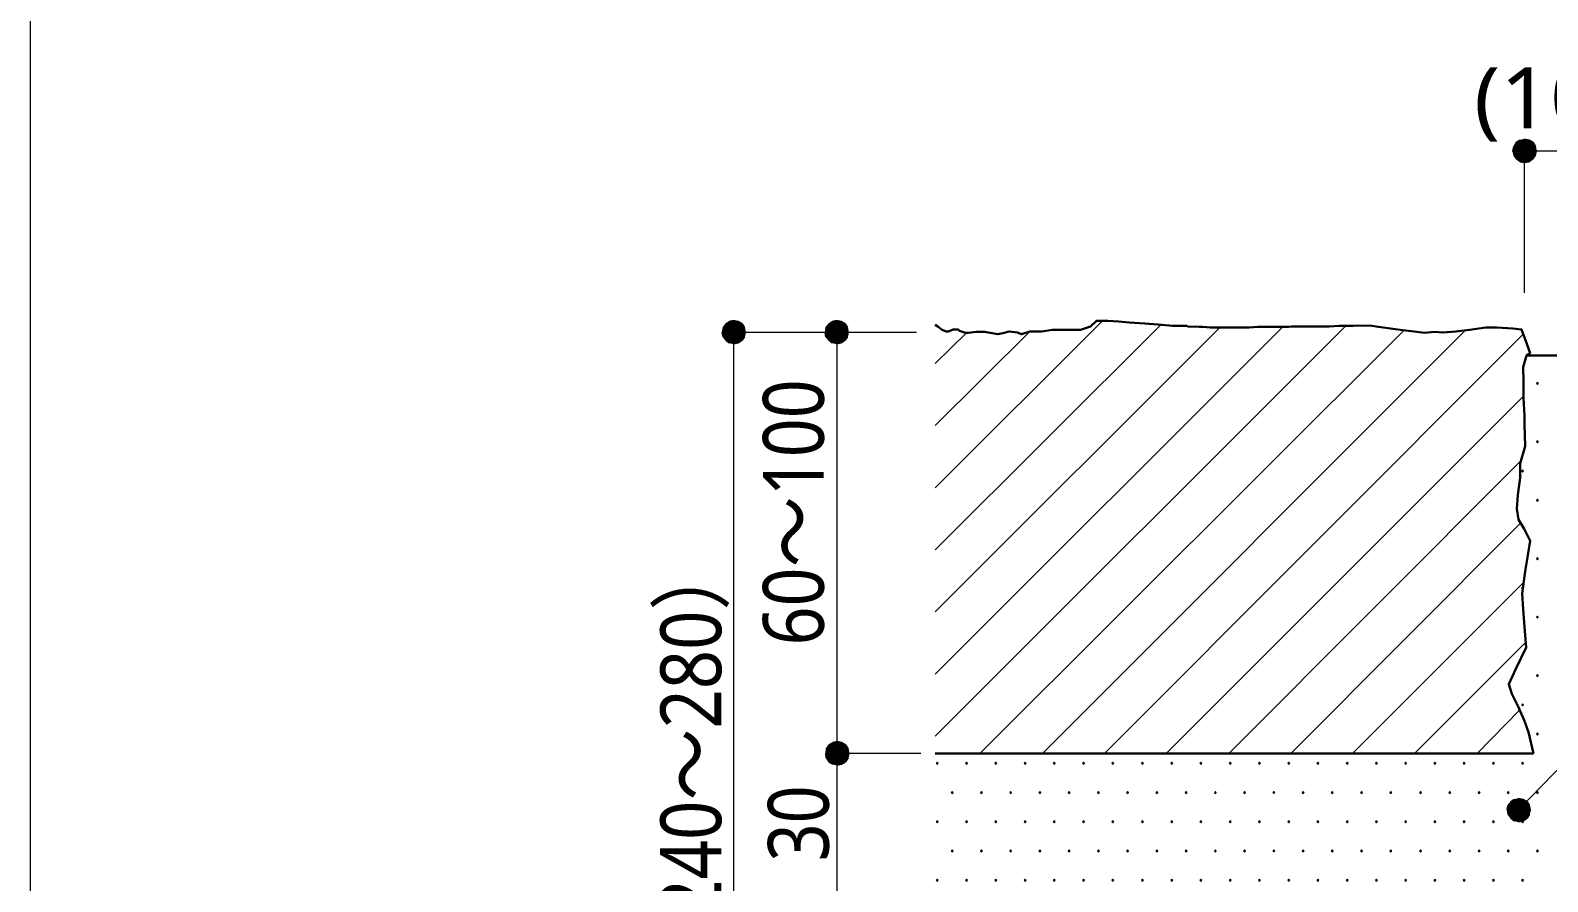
# Model space of a CAD drawing. Header units: millimetres. Extents: x 0 to 420, y 0 to 297.
# Drawn here: x 0.2 to 65, y 119.9 to 156.3 of the extents above; entities that cross this region are included whole.
import ezdxf
from ezdxf.enums import TextEntityAlignment as Align

# ---------------------------------------------------------------- set-up
doc = ezdxf.new("R2010")
doc.units = ezdxf.units.MM
doc.styles.add('kst32b', font='NotoSansJP-Variable.ttf')

msp = doc.modelspace()

# ---------------------------------------------------------------- hatches: boundary and pattern name
h = msp.add_hatch(color=7)
h.paths.add_polyline_path([(64.199, 151.617), (64.008, 151.659), (64.008, 151.151), (64.199, 151.617)])
h.paths.add_polyline_path([(64.008, 151.659), (64.008, 151.151), (63.818, 151.617), (64.008, 151.659)])
h.paths.add_polyline_path([(64.008, 151.151), (63.818, 151.617), (63.648, 151.511), (64.008, 151.151)])
h = msp.add_hatch(color=7)
h.paths.add_polyline_path([(63.648, 151.511), (63.542, 151.342), (64.008, 151.151), (63.648, 151.511)])
h.paths.add_polyline_path([(63.542, 151.342), (64.008, 151.151), (63.5, 151.151), (63.542, 151.342)])
h.paths.add_polyline_path([(64.008, 151.151), (63.5, 151.151), (63.542, 150.961), (64.008, 151.151)])
h = msp.add_hatch(color=7)
h.paths.add_polyline_path([(63.542, 150.961), (63.648, 150.812), (64.008, 151.151), (63.542, 150.961)])
h.paths.add_polyline_path([(63.648, 150.812), (64.008, 151.151), (63.818, 150.685), (63.648, 150.812)])
h.paths.add_polyline_path([(64.008, 151.151), (63.818, 150.685), (64.008, 150.664), (64.008, 151.151)])
h = msp.add_hatch(color=7)
h.paths.add_polyline_path([(64.516, 151.151), (64.474, 151.342), (64.008, 151.151), (64.516, 151.151)])
h.paths.add_polyline_path([(64.474, 151.342), (64.008, 151.151), (64.368, 151.511), (64.474, 151.342)])
h.paths.add_polyline_path([(64.008, 151.151), (64.368, 151.511), (64.199, 151.617), (64.008, 151.151)])
h = msp.add_hatch(color=7)
h.paths.add_polyline_path([(64.008, 150.664), (64.199, 150.685), (64.008, 151.151), (64.008, 150.664)])
h.paths.add_polyline_path([(64.199, 150.685), (64.008, 151.151), (64.368, 150.812), (64.199, 150.685)])
h.paths.add_polyline_path([(64.008, 151.151), (64.368, 150.812), (64.474, 150.961), (64.008, 151.151)])
for points in [[(64.474, 150.961), (64.516, 151.151), (64.008, 151.151), (64.474, 150.961)], [(30.416, 143.87), (30.226, 143.912), (30.226, 143.404), (30.416, 143.87)], [(34.819, 143.87), (34.629, 143.912), (34.629, 143.404), (34.819, 143.87)], [(64.558, 141.266), (64.537, 141.245), (64.516, 141.224), (64.537, 141.203), (64.558, 141.182), (64.579, 141.203), (64.601, 141.224), (64.579, 141.245), (64.558, 141.266)], [(64.558, 138.769), (64.537, 138.747), (64.516, 138.726), (64.537, 138.705), (64.558, 138.684), (64.579, 138.705), (64.601, 138.726), (64.579, 138.747), (64.558, 138.769)], [(63.923, 137.52), (63.902, 137.499), (63.881, 137.477), (63.902, 137.456), (63.923, 137.435), (63.945, 137.456), (63.966, 137.477), (63.945, 137.499), (63.923, 137.52)], [(64.558, 136.271), (64.537, 136.25), (64.516, 136.229), (64.537, 136.208), (64.558, 136.186), (64.579, 136.208), (64.601, 136.229), (64.579, 136.25), (64.558, 136.271)], [(64.558, 133.773), (64.537, 133.752), (64.516, 133.731), (64.537, 133.71), (64.558, 133.689), (64.579, 133.71), (64.601, 133.731), (64.579, 133.752), (64.558, 133.773)], [(63.923, 132.525), (63.902, 132.503), (63.881, 132.482), (63.902, 132.461), (63.923, 132.44), (63.945, 132.461), (63.966, 132.482), (63.945, 132.503), (63.923, 132.525)], [(64.558, 131.276), (64.537, 131.254), (64.516, 131.233), (64.537, 131.212), (64.558, 131.191), (64.579, 131.212), (64.601, 131.233), (64.579, 131.254), (64.558, 131.276)], [(64.558, 128.778), (64.537, 128.757), (64.516, 128.736), (64.537, 128.714), (64.558, 128.693), (64.579, 128.714), (64.601, 128.736), (64.579, 128.757), (64.558, 128.778)], [(63.923, 127.529), (63.902, 127.508), (63.881, 127.487), (63.902, 127.466), (63.923, 127.444), (63.945, 127.466), (63.966, 127.487), (63.945, 127.508), (63.923, 127.529)], [(34.84, 125.878), (34.65, 125.921), (34.65, 125.412), (34.84, 125.878)], [(64.558, 126.28), (64.537, 126.259), (64.516, 126.238), (64.537, 126.217), (64.558, 126.196), (64.579, 126.217), (64.601, 126.238), (64.579, 126.259), (64.558, 126.28)], [(38.925, 125.031), (38.904, 125.01), (38.883, 124.989), (38.904, 124.968), (38.925, 124.947), (38.947, 124.968), (38.968, 124.989), (38.947, 125.01), (38.925, 125.031)], [(40.174, 125.031), (40.153, 125.01), (40.132, 124.989), (40.153, 124.968), (40.174, 124.947), (40.196, 124.968), (40.217, 124.989), (40.196, 125.01), (40.174, 125.031)], [(41.423, 125.031), (41.402, 125.01), (41.381, 124.989), (41.402, 124.968), (41.423, 124.947), (41.444, 124.968), (41.466, 124.989), (41.444, 125.01), (41.423, 125.031)], [(42.672, 125.031), (42.651, 125.01), (42.63, 124.989), (42.651, 124.968), (42.672, 124.947), (42.693, 124.968), (42.714, 124.989), (42.693, 125.01), (42.672, 125.031)], [(43.921, 125.031), (43.9, 125.01), (43.879, 124.989), (43.9, 124.968), (43.921, 124.947), (43.942, 124.968), (43.963, 124.989), (43.942, 125.01), (43.921, 125.031)], [(45.17, 125.031), (45.148, 125.01), (45.127, 124.989), (45.148, 124.968), (45.17, 124.947), (45.191, 124.968), (45.212, 124.989), (45.191, 125.01), (45.17, 125.031)], [(46.419, 125.031), (46.397, 125.01), (46.376, 124.989), (46.397, 124.968), (46.419, 124.947), (46.44, 124.968), (46.461, 124.989), (46.44, 125.01), (46.419, 125.031)], [(47.689, 125.031), (47.667, 125.01), (47.646, 124.989), (47.667, 124.968), (47.689, 124.947), (47.71, 124.968), (47.731, 124.989), (47.71, 125.01), (47.689, 125.031)], [(48.937, 125.031), (48.916, 125.01), (48.895, 124.989), (48.916, 124.968), (48.937, 124.947), (48.959, 124.968), (48.98, 124.989), (48.959, 125.01), (48.937, 125.031)], [(50.186, 125.031), (50.165, 125.01), (50.144, 124.989), (50.165, 124.968), (50.186, 124.947), (50.207, 124.968), (50.229, 124.989), (50.207, 125.01), (50.186, 125.031)], [(51.435, 125.031), (51.414, 125.01), (51.393, 124.989), (51.414, 124.968), (51.435, 124.947), (51.456, 124.968), (51.477, 124.989), (51.456, 125.01), (51.435, 125.031)], [(52.684, 125.031), (52.663, 125.01), (52.641, 124.989), (52.663, 124.968), (52.684, 124.947), (52.705, 124.968), (52.726, 124.989), (52.705, 125.01), (52.684, 125.031)], [(53.933, 125.031), (53.912, 125.01), (53.89, 124.989), (53.912, 124.968), (53.933, 124.947), (53.954, 124.968), (53.975, 124.989), (53.954, 125.01), (53.933, 125.031)], [(55.182, 125.031), (55.16, 125.01), (55.139, 124.989), (55.16, 124.968), (55.182, 124.947), (55.203, 124.968), (55.224, 124.989), (55.203, 125.01), (55.182, 125.031)], [(56.43, 125.031), (56.409, 125.01), (56.388, 124.989), (56.409, 124.968), (56.43, 124.947), (56.452, 124.968), (56.473, 124.989), (56.452, 125.01), (56.43, 125.031)], [(57.679, 125.031), (57.658, 125.01), (57.637, 124.989), (57.658, 124.968), (57.679, 124.947), (57.7, 124.968), (57.721, 124.989), (57.7, 125.01), (57.679, 125.031)], [(58.928, 125.031), (58.907, 125.01), (58.886, 124.989), (58.907, 124.968), (58.928, 124.947), (58.949, 124.968), (58.97, 124.989), (58.949, 125.01), (58.928, 125.031)], [(60.177, 125.031), (60.156, 125.01), (60.135, 124.989), (60.156, 124.968), (60.177, 124.947), (60.198, 124.968), (60.219, 124.989), (60.198, 125.01), (60.177, 125.031)], [(61.426, 125.031), (61.404, 125.01), (61.383, 124.989), (61.404, 124.968), (61.426, 124.947), (61.447, 124.968), (61.468, 124.989), (61.447, 125.01), (61.426, 125.031)], [(62.675, 125.031), (62.653, 125.01), (62.632, 124.989), (62.653, 124.968), (62.675, 124.947), (62.696, 124.968), (62.717, 124.989), (62.696, 125.01), (62.675, 125.031)], [(63.923, 125.031), (63.902, 125.01), (63.881, 124.989), (63.902, 124.968), (63.923, 124.947), (63.945, 124.968), (63.966, 124.989), (63.945, 125.01), (63.923, 125.031)], [(39.561, 123.783), (39.539, 123.762), (39.518, 123.74), (39.539, 123.719), (39.561, 123.698), (39.582, 123.719), (39.603, 123.74), (39.582, 123.762), (39.561, 123.783)], [(40.809, 123.783), (40.788, 123.762), (40.767, 123.74), (40.788, 123.719), (40.809, 123.698), (40.83, 123.719), (40.852, 123.74), (40.83, 123.762), (40.809, 123.783)], [(42.058, 123.783), (42.037, 123.762), (42.016, 123.74), (42.037, 123.719), (42.058, 123.698), (42.079, 123.719), (42.1, 123.74), (42.079, 123.762), (42.058, 123.783)], [(43.307, 123.783), (43.286, 123.762), (43.265, 123.74), (43.286, 123.719), (43.307, 123.698), (43.328, 123.719), (43.349, 123.74), (43.328, 123.762), (43.307, 123.783)], [(44.556, 123.783), (44.535, 123.762), (44.514, 123.74), (44.535, 123.719), (44.556, 123.698), (44.577, 123.719), (44.598, 123.74), (44.577, 123.762), (44.556, 123.783)], [(45.805, 123.783), (45.784, 123.762), (45.762, 123.74), (45.784, 123.719), (45.805, 123.698), (45.826, 123.719), (45.847, 123.74), (45.826, 123.762), (45.805, 123.783)], [(47.054, 123.783), (47.032, 123.762), (47.011, 123.74), (47.032, 123.719), (47.054, 123.698), (47.075, 123.719), (47.096, 123.74), (47.075, 123.762), (47.054, 123.783)], [(48.302, 123.783), (48.281, 123.762), (48.26, 123.74), (48.281, 123.719), (48.302, 123.698), (48.323, 123.719), (48.345, 123.74), (48.323, 123.762), (48.302, 123.783)], [(49.551, 123.783), (49.53, 123.762), (49.509, 123.74), (49.53, 123.719), (49.551, 123.698), (49.572, 123.719), (49.594, 123.74), (49.572, 123.762), (49.551, 123.783)], [(50.8, 123.783), (50.779, 123.762), (50.758, 123.74), (50.779, 123.719), (50.8, 123.698), (50.821, 123.719), (50.842, 123.74), (50.821, 123.762), (50.8, 123.783)], [(52.049, 123.783), (52.028, 123.762), (52.007, 123.74), (52.028, 123.719), (52.049, 123.698), (52.07, 123.719), (52.091, 123.74), (52.07, 123.762), (52.049, 123.783)], [(53.298, 123.783), (53.277, 123.762), (53.255, 123.74), (53.277, 123.719), (53.298, 123.698), (53.319, 123.719), (53.34, 123.74), (53.319, 123.762), (53.298, 123.783)], [(54.546, 123.783), (54.525, 123.762), (54.504, 123.74), (54.525, 123.719), (54.546, 123.698), (54.568, 123.719), (54.589, 123.74), (54.568, 123.762), (54.546, 123.783)], [(55.795, 123.783), (55.774, 123.762), (55.753, 123.74), (55.774, 123.719), (55.795, 123.698), (55.816, 123.719), (55.838, 123.74), (55.816, 123.762), (55.795, 123.783)], [(57.044, 123.783), (57.023, 123.762), (57.002, 123.74), (57.023, 123.719), (57.044, 123.698), (57.065, 123.719), (57.087, 123.74), (57.065, 123.762), (57.044, 123.783)], [(58.293, 123.783), (58.272, 123.762), (58.251, 123.74), (58.272, 123.719), (58.293, 123.698), (58.314, 123.719), (58.335, 123.74), (58.314, 123.762), (58.293, 123.783)], [(59.563, 123.783), (59.542, 123.762), (59.521, 123.74), (59.542, 123.719), (59.563, 123.698), (59.584, 123.719), (59.605, 123.74), (59.584, 123.762), (59.563, 123.783)], [(60.812, 123.783), (60.791, 123.762), (60.77, 123.74), (60.791, 123.719), (60.812, 123.698), (60.833, 123.719), (60.854, 123.74), (60.833, 123.762), (60.812, 123.783)], [(62.061, 123.783), (62.04, 123.762), (62.018, 123.74), (62.04, 123.719), (62.061, 123.698), (62.082, 123.719), (62.103, 123.74), (62.082, 123.762), (62.061, 123.783)], [(63.31, 123.783), (63.288, 123.762), (63.267, 123.74), (63.288, 123.719), (63.31, 123.698), (63.331, 123.719), (63.352, 123.74), (63.331, 123.762), (63.31, 123.783)], [(64.558, 123.783), (64.537, 123.762), (64.516, 123.74), (64.537, 123.719), (64.558, 123.698), (64.579, 123.719), (64.601, 123.74), (64.579, 123.762), (64.558, 123.783)], [(38.925, 122.534), (38.904, 122.513), (38.883, 122.492), (38.904, 122.47), (38.925, 122.449), (38.947, 122.47), (38.968, 122.492), (38.947, 122.513), (38.925, 122.534)], [(40.174, 122.534), (40.153, 122.513), (40.132, 122.492), (40.153, 122.47), (40.174, 122.449), (40.196, 122.47), (40.217, 122.492), (40.196, 122.513), (40.174, 122.534)], [(41.423, 122.534), (41.402, 122.513), (41.381, 122.492), (41.402, 122.47), (41.423, 122.449), (41.444, 122.47), (41.466, 122.492), (41.444, 122.513), (41.423, 122.534)], [(42.672, 122.534), (42.651, 122.513), (42.63, 122.492), (42.651, 122.47), (42.672, 122.449), (42.693, 122.47), (42.714, 122.492), (42.693, 122.513), (42.672, 122.534)], [(43.921, 122.534), (43.9, 122.513), (43.879, 122.492), (43.9, 122.47), (43.921, 122.449), (43.942, 122.47), (43.963, 122.492), (43.942, 122.513), (43.921, 122.534)], [(45.17, 122.534), (45.148, 122.513), (45.127, 122.492), (45.148, 122.47), (45.17, 122.449), (45.191, 122.47), (45.212, 122.492), (45.191, 122.513), (45.17, 122.534)], [(46.419, 122.534), (46.397, 122.513), (46.376, 122.492), (46.397, 122.47), (46.419, 122.449), (46.44, 122.47), (46.461, 122.492), (46.44, 122.513), (46.419, 122.534)], [(47.689, 122.534), (47.667, 122.513), (47.646, 122.492), (47.667, 122.47), (47.689, 122.449), (47.71, 122.47), (47.731, 122.492), (47.71, 122.513), (47.689, 122.534)], [(48.937, 122.534), (48.916, 122.513), (48.895, 122.492), (48.916, 122.47), (48.937, 122.449), (48.959, 122.47), (48.98, 122.492), (48.959, 122.513), (48.937, 122.534)], [(50.186, 122.534), (50.165, 122.513), (50.144, 122.492), (50.165, 122.47), (50.186, 122.449), (50.207, 122.47), (50.229, 122.492), (50.207, 122.513), (50.186, 122.534)], [(51.435, 122.534), (51.414, 122.513), (51.393, 122.492), (51.414, 122.47), (51.435, 122.449), (51.456, 122.47), (51.477, 122.492), (51.456, 122.513), (51.435, 122.534)], [(52.684, 122.534), (52.663, 122.513), (52.641, 122.492), (52.663, 122.47), (52.684, 122.449), (52.705, 122.47), (52.726, 122.492), (52.705, 122.513), (52.684, 122.534)], [(53.933, 122.534), (53.912, 122.513), (53.89, 122.492), (53.912, 122.47), (53.933, 122.449), (53.954, 122.47), (53.975, 122.492), (53.954, 122.513), (53.933, 122.534)], [(55.182, 122.534), (55.16, 122.513), (55.139, 122.492), (55.16, 122.47), (55.182, 122.449), (55.203, 122.47), (55.224, 122.492), (55.203, 122.513), (55.182, 122.534)], [(56.43, 122.534), (56.409, 122.513), (56.388, 122.492), (56.409, 122.47), (56.43, 122.449), (56.452, 122.47), (56.473, 122.492), (56.452, 122.513), (56.43, 122.534)], [(57.679, 122.534), (57.658, 122.513), (57.637, 122.492), (57.658, 122.47), (57.679, 122.449), (57.7, 122.47), (57.721, 122.492), (57.7, 122.513), (57.679, 122.534)], [(58.928, 122.534), (58.907, 122.513), (58.886, 122.492), (58.907, 122.47), (58.928, 122.449), (58.949, 122.47), (58.97, 122.492), (58.949, 122.513), (58.928, 122.534)], [(60.177, 122.534), (60.156, 122.513), (60.135, 122.492), (60.156, 122.47), (60.177, 122.449), (60.198, 122.47), (60.219, 122.492), (60.198, 122.513), (60.177, 122.534)], [(61.426, 122.534), (61.404, 122.513), (61.383, 122.492), (61.404, 122.47), (61.426, 122.449), (61.447, 122.47), (61.468, 122.492), (61.447, 122.513), (61.426, 122.534)], [(62.675, 122.534), (62.653, 122.513), (62.632, 122.492), (62.653, 122.47), (62.675, 122.449), (62.696, 122.47), (62.717, 122.492), (62.696, 122.513), (62.675, 122.534)], [(63.288, 122.809), (63.415, 122.64), (63.754, 123), (63.288, 122.809)], [(63.923, 122.534), (63.902, 122.513), (63.881, 122.492), (63.902, 122.47), (63.923, 122.449), (63.945, 122.47), (63.966, 122.492), (63.945, 122.513), (63.923, 122.534)], [(39.561, 121.285), (39.539, 121.264), (39.518, 121.243), (39.539, 121.221), (39.561, 121.2), (39.582, 121.221), (39.603, 121.243), (39.582, 121.264), (39.561, 121.285)], [(40.809, 121.285), (40.788, 121.264), (40.767, 121.243), (40.788, 121.221), (40.809, 121.2), (40.83, 121.221), (40.852, 121.243), (40.83, 121.264), (40.809, 121.285)], [(42.058, 121.285), (42.037, 121.264), (42.016, 121.243), (42.037, 121.221), (42.058, 121.2), (42.079, 121.221), (42.1, 121.243), (42.079, 121.264), (42.058, 121.285)], [(43.307, 121.285), (43.286, 121.264), (43.265, 121.243), (43.286, 121.221), (43.307, 121.2), (43.328, 121.221), (43.349, 121.243), (43.328, 121.264), (43.307, 121.285)], [(44.556, 121.285), (44.535, 121.264), (44.514, 121.243), (44.535, 121.221), (44.556, 121.2), (44.577, 121.221), (44.598, 121.243), (44.577, 121.264), (44.556, 121.285)], [(45.805, 121.285), (45.784, 121.264), (45.762, 121.243), (45.784, 121.221), (45.805, 121.2), (45.826, 121.221), (45.847, 121.243), (45.826, 121.264), (45.805, 121.285)], [(47.054, 121.285), (47.032, 121.264), (47.011, 121.243), (47.032, 121.221), (47.054, 121.2), (47.075, 121.221), (47.096, 121.243), (47.075, 121.264), (47.054, 121.285)], [(48.302, 121.285), (48.281, 121.264), (48.26, 121.243), (48.281, 121.221), (48.302, 121.2), (48.323, 121.221), (48.345, 121.243), (48.323, 121.264), (48.302, 121.285)], [(49.551, 121.285), (49.53, 121.264), (49.509, 121.243), (49.53, 121.221), (49.551, 121.2), (49.572, 121.221), (49.594, 121.243), (49.572, 121.264), (49.551, 121.285)], [(50.8, 121.285), (50.779, 121.264), (50.758, 121.243), (50.779, 121.221), (50.8, 121.2), (50.821, 121.221), (50.842, 121.243), (50.821, 121.264), (50.8, 121.285)], [(52.049, 121.285), (52.028, 121.264), (52.007, 121.243), (52.028, 121.221), (52.049, 121.2), (52.07, 121.221), (52.091, 121.243), (52.07, 121.264), (52.049, 121.285)], [(53.298, 121.285), (53.277, 121.264), (53.255, 121.243), (53.277, 121.221), (53.298, 121.2), (53.319, 121.221), (53.34, 121.243), (53.319, 121.264), (53.298, 121.285)], [(54.546, 121.285), (54.525, 121.264), (54.504, 121.243), (54.525, 121.221), (54.546, 121.2), (54.568, 121.221), (54.589, 121.243), (54.568, 121.264), (54.546, 121.285)], [(55.795, 121.285), (55.774, 121.264), (55.753, 121.243), (55.774, 121.221), (55.795, 121.2), (55.816, 121.221), (55.838, 121.243), (55.816, 121.264), (55.795, 121.285)], [(57.044, 121.285), (57.023, 121.264), (57.002, 121.243), (57.023, 121.221), (57.044, 121.2), (57.065, 121.221), (57.087, 121.243), (57.065, 121.264), (57.044, 121.285)], [(58.293, 121.285), (58.272, 121.264), (58.251, 121.243), (58.272, 121.221), (58.293, 121.2), (58.314, 121.221), (58.335, 121.243), (58.314, 121.264), (58.293, 121.285)], [(59.563, 121.285), (59.542, 121.264), (59.521, 121.243), (59.542, 121.221), (59.563, 121.2), (59.584, 121.221), (59.605, 121.243), (59.584, 121.264), (59.563, 121.285)], [(60.812, 121.285), (60.791, 121.264), (60.77, 121.243), (60.791, 121.221), (60.812, 121.2), (60.833, 121.221), (60.854, 121.243), (60.833, 121.264), (60.812, 121.285)], [(62.061, 121.285), (62.04, 121.264), (62.018, 121.243), (62.04, 121.221), (62.061, 121.2), (62.082, 121.221), (62.103, 121.243), (62.082, 121.264), (62.061, 121.285)], [(63.31, 121.285), (63.288, 121.264), (63.267, 121.243), (63.288, 121.221), (63.31, 121.2), (63.331, 121.221), (63.352, 121.243), (63.331, 121.264), (63.31, 121.285)], [(64.558, 121.285), (64.537, 121.264), (64.516, 121.243), (64.537, 121.221), (64.558, 121.2), (64.579, 121.221), (64.601, 121.243), (64.579, 121.264), (64.558, 121.285)], [(38.925, 120.036), (38.904, 120.015), (38.883, 119.994), (38.904, 119.973), (38.925, 119.951), (38.947, 119.973), (38.968, 119.994), (38.947, 120.015), (38.925, 120.036)], [(40.174, 120.036), (40.153, 120.015), (40.132, 119.994), (40.153, 119.973), (40.174, 119.951), (40.196, 119.973), (40.217, 119.994), (40.196, 120.015), (40.174, 120.036)], [(41.423, 120.036), (41.402, 120.015), (41.381, 119.994), (41.402, 119.973), (41.423, 119.951), (41.444, 119.973), (41.466, 119.994), (41.444, 120.015), (41.423, 120.036)], [(42.672, 120.036), (42.651, 120.015), (42.63, 119.994), (42.651, 119.973), (42.672, 119.951), (42.693, 119.973), (42.714, 119.994), (42.693, 120.015), (42.672, 120.036)], [(43.921, 120.036), (43.9, 120.015), (43.879, 119.994), (43.9, 119.973), (43.921, 119.951), (43.942, 119.973), (43.963, 119.994), (43.942, 120.015), (43.921, 120.036)], [(45.17, 120.036), (45.148, 120.015), (45.127, 119.994), (45.148, 119.973), (45.17, 119.951), (45.191, 119.973), (45.212, 119.994), (45.191, 120.015), (45.17, 120.036)], [(46.419, 120.036), (46.397, 120.015), (46.376, 119.994), (46.397, 119.973), (46.419, 119.951), (46.44, 119.973), (46.461, 119.994), (46.44, 120.015), (46.419, 120.036)], [(47.689, 120.036), (47.667, 120.015), (47.646, 119.994), (47.667, 119.973), (47.689, 119.951), (47.71, 119.973), (47.731, 119.994), (47.71, 120.015), (47.689, 120.036)], [(48.937, 120.036), (48.916, 120.015), (48.895, 119.994), (48.916, 119.973), (48.937, 119.951), (48.959, 119.973), (48.98, 119.994), (48.959, 120.015), (48.937, 120.036)], [(50.186, 120.036), (50.165, 120.015), (50.144, 119.994), (50.165, 119.973), (50.186, 119.951), (50.207, 119.973), (50.229, 119.994), (50.207, 120.015), (50.186, 120.036)], [(51.435, 120.036), (51.414, 120.015), (51.393, 119.994), (51.414, 119.973), (51.435, 119.951), (51.456, 119.973), (51.477, 119.994), (51.456, 120.015), (51.435, 120.036)], [(52.684, 120.036), (52.663, 120.015), (52.641, 119.994), (52.663, 119.973), (52.684, 119.951), (52.705, 119.973), (52.726, 119.994), (52.705, 120.015), (52.684, 120.036)], [(53.933, 120.036), (53.912, 120.015), (53.89, 119.994), (53.912, 119.973), (53.933, 119.951), (53.954, 119.973), (53.975, 119.994), (53.954, 120.015), (53.933, 120.036)], [(55.182, 120.036), (55.16, 120.015), (55.139, 119.994), (55.16, 119.973), (55.182, 119.951), (55.203, 119.973), (55.224, 119.994), (55.203, 120.015), (55.182, 120.036)], [(56.43, 120.036), (56.409, 120.015), (56.388, 119.994), (56.409, 119.973), (56.43, 119.951), (56.452, 119.973), (56.473, 119.994), (56.452, 120.015), (56.43, 120.036)], [(57.679, 120.036), (57.658, 120.015), (57.637, 119.994), (57.658, 119.973), (57.679, 119.951), (57.7, 119.973), (57.721, 119.994), (57.7, 120.015), (57.679, 120.036)], [(58.928, 120.036), (58.907, 120.015), (58.886, 119.994), (58.907, 119.973), (58.928, 119.951), (58.949, 119.973), (58.97, 119.994), (58.949, 120.015), (58.928, 120.036)], [(60.177, 120.036), (60.156, 120.015), (60.135, 119.994), (60.156, 119.973), (60.177, 119.951), (60.198, 119.973), (60.219, 119.994), (60.198, 120.015), (60.177, 120.036)], [(61.426, 120.036), (61.404, 120.015), (61.383, 119.994), (61.404, 119.973), (61.426, 119.951), (61.447, 119.973), (61.468, 119.994), (61.447, 120.015), (61.426, 120.036)], [(62.675, 120.036), (62.653, 120.015), (62.632, 119.994), (62.653, 119.973), (62.675, 119.951), (62.696, 119.973), (62.717, 119.994), (62.696, 120.015), (62.675, 120.036)], [(63.923, 120.036), (63.902, 120.015), (63.881, 119.994), (63.902, 119.973), (63.923, 119.951), (63.945, 119.973), (63.966, 119.994), (63.945, 120.015), (63.923, 120.036)]]:
    msp.add_hatch(color=7).paths.add_polyline_path(points)
h = msp.add_hatch(color=7)
h.paths.add_polyline_path([(30.226, 143.912), (30.036, 143.87), (30.226, 143.404), (30.226, 143.912)])
h.paths.add_polyline_path([(30.036, 143.87), (30.226, 143.404), (29.887, 143.764), (30.036, 143.87)])
h.paths.add_polyline_path([(30.226, 143.404), (29.887, 143.764), (29.782, 143.616), (30.226, 143.404)])
h = msp.add_hatch(color=7)
h.paths.add_polyline_path([(30.734, 143.404), (30.692, 143.616), (30.226, 143.404), (30.734, 143.404)])
h.paths.add_polyline_path([(30.692, 143.616), (30.226, 143.404), (30.586, 143.764), (30.692, 143.616)])
h.paths.add_polyline_path([(30.226, 143.404), (30.586, 143.764), (30.416, 143.87), (30.226, 143.404)])
h = msp.add_hatch(color=7)
h.paths.add_polyline_path([(34.629, 143.912), (34.438, 143.87), (34.629, 143.404), (34.629, 143.912)])
h.paths.add_polyline_path([(34.438, 143.87), (34.629, 143.404), (34.29, 143.764), (34.438, 143.87)])
h.paths.add_polyline_path([(34.629, 143.404), (34.29, 143.764), (34.163, 143.616), (34.629, 143.404)])
h = msp.add_hatch(color=7)
h.paths.add_polyline_path([(35.137, 143.404), (35.094, 143.616), (34.629, 143.404), (35.137, 143.404)])
h.paths.add_polyline_path([(35.094, 143.616), (34.629, 143.404), (34.989, 143.764), (35.094, 143.616)])
h.paths.add_polyline_path([(34.629, 143.404), (34.989, 143.764), (34.819, 143.87), (34.629, 143.404)])
h = msp.add_hatch(color=7)
h.paths.add_polyline_path([(29.782, 143.616), (29.739, 143.404), (30.226, 143.404), (29.782, 143.616)])
h.paths.add_polyline_path([(29.739, 143.404), (30.226, 143.404), (29.782, 143.214), (29.739, 143.404)])
h.paths.add_polyline_path([(30.226, 143.404), (29.782, 143.214), (29.887, 143.065), (30.226, 143.404)])
h = msp.add_hatch(color=7)
h.paths.add_polyline_path([(29.887, 143.065), (30.036, 142.96), (30.226, 143.404), (29.887, 143.065)])
h.paths.add_polyline_path([(30.036, 142.96), (30.226, 143.404), (30.226, 142.917), (30.036, 142.96)])
h.paths.add_polyline_path([(30.226, 143.404), (30.226, 142.917), (30.416, 142.96), (30.226, 143.404)])
h = msp.add_hatch(color=7)
h.paths.add_polyline_path([(30.416, 142.96), (30.586, 143.065), (30.226, 143.404), (30.416, 142.96)])
h.paths.add_polyline_path([(30.586, 143.065), (30.226, 143.404), (30.692, 143.214), (30.586, 143.065)])
h.paths.add_polyline_path([(30.226, 143.404), (30.692, 143.214), (30.734, 143.404), (30.226, 143.404)])
h = msp.add_hatch(color=7)
h.paths.add_polyline_path([(34.163, 143.616), (34.142, 143.404), (34.629, 143.404), (34.163, 143.616)])
h.paths.add_polyline_path([(34.142, 143.404), (34.629, 143.404), (34.163, 143.214), (34.142, 143.404)])
h.paths.add_polyline_path([(34.629, 143.404), (34.163, 143.214), (34.29, 143.065), (34.629, 143.404)])
h = msp.add_hatch(color=7)
h.paths.add_polyline_path([(34.29, 143.065), (34.438, 142.96), (34.629, 143.404), (34.29, 143.065)])
h.paths.add_polyline_path([(34.438, 142.96), (34.629, 143.404), (34.629, 142.917), (34.438, 142.96)])
h.paths.add_polyline_path([(34.629, 143.404), (34.629, 142.917), (34.819, 142.96), (34.629, 143.404)])
h = msp.add_hatch(color=7)
h.paths.add_polyline_path([(34.819, 142.96), (34.989, 143.065), (34.629, 143.404), (34.819, 142.96)])
h.paths.add_polyline_path([(34.989, 143.065), (34.629, 143.404), (35.094, 143.214), (34.989, 143.065)])
h.paths.add_polyline_path([(34.629, 143.404), (35.094, 143.214), (35.137, 143.404), (34.629, 143.404)])
h = msp.add_hatch(color=7)
h.paths.add_polyline_path([(34.65, 125.921), (34.459, 125.878), (34.65, 125.412), (34.65, 125.921)])
h.paths.add_polyline_path([(34.459, 125.878), (34.65, 125.412), (34.29, 125.772), (34.459, 125.878)])
h.paths.add_polyline_path([(34.65, 125.412), (34.29, 125.772), (34.184, 125.603), (34.65, 125.412)])
h = msp.add_hatch(color=7)
h.paths.add_polyline_path([(35.158, 125.412), (35.116, 125.603), (34.65, 125.412), (35.158, 125.412)])
h.paths.add_polyline_path([(35.116, 125.603), (34.65, 125.412), (35.01, 125.772), (35.116, 125.603)])
h.paths.add_polyline_path([(34.65, 125.412), (35.01, 125.772), (34.84, 125.878), (34.65, 125.412)])
h = msp.add_hatch(color=7)
h.paths.add_polyline_path([(34.184, 125.603), (34.163, 125.412), (34.65, 125.412), (34.184, 125.603)])
h.paths.add_polyline_path([(34.163, 125.412), (34.65, 125.412), (34.184, 125.222), (34.163, 125.412)])
h.paths.add_polyline_path([(34.65, 125.412), (34.184, 125.222), (34.29, 125.053), (34.65, 125.412)])
h = msp.add_hatch(color=7)
h.paths.add_polyline_path([(34.29, 125.053), (34.459, 124.947), (34.65, 125.412), (34.29, 125.053)])
h.paths.add_polyline_path([(34.459, 124.947), (34.65, 125.412), (34.65, 124.904), (34.459, 124.947)])
h.paths.add_polyline_path([(34.65, 125.412), (34.65, 124.904), (34.84, 124.947), (34.65, 125.412)])
h = msp.add_hatch(color=7)
h.paths.add_polyline_path([(34.84, 124.947), (35.01, 125.053), (34.65, 125.412), (34.84, 124.947)])
h.paths.add_polyline_path([(35.01, 125.053), (34.65, 125.412), (35.116, 125.222), (35.01, 125.053)])
h.paths.add_polyline_path([(34.65, 125.412), (35.116, 125.222), (35.158, 125.412), (34.65, 125.412)])
h = msp.add_hatch(color=7)
h.paths.add_polyline_path([(63.415, 123.338), (63.288, 123.19), (63.754, 123), (63.415, 123.338)])
h.paths.add_polyline_path([(63.288, 123.19), (63.754, 123), (63.267, 123), (63.288, 123.19)])
h.paths.add_polyline_path([(63.754, 123), (63.267, 123), (63.288, 122.809), (63.754, 123)])
h = msp.add_hatch(color=7)
h.paths.add_polyline_path([(63.945, 123.444), (63.754, 123.486), (63.754, 123), (63.945, 123.444)])
h.paths.add_polyline_path([(63.754, 123.486), (63.754, 123), (63.563, 123.444), (63.754, 123.486)])
h.paths.add_polyline_path([(63.754, 123), (63.563, 123.444), (63.415, 123.338), (63.754, 123)])
h = msp.add_hatch(color=7)
h.paths.add_polyline_path([(64.262, 123), (64.22, 123.19), (63.754, 123), (64.262, 123)])
h.paths.add_polyline_path([(64.22, 123.19), (63.754, 123), (64.114, 123.338), (64.22, 123.19)])
h.paths.add_polyline_path([(63.754, 123), (64.114, 123.338), (63.945, 123.444), (63.754, 123)])
h = msp.add_hatch(color=7)
h.paths.add_polyline_path([(63.415, 122.64), (63.563, 122.534), (63.754, 123), (63.415, 122.64)])
h.paths.add_polyline_path([(63.563, 122.534), (63.754, 123), (63.754, 122.492), (63.563, 122.534)])
h.paths.add_polyline_path([(63.754, 123), (63.754, 122.492), (63.945, 122.534), (63.754, 123)])
h = msp.add_hatch(color=7)
h.paths.add_polyline_path([(63.945, 122.534), (64.114, 122.64), (63.754, 123), (63.945, 122.534)])
h.paths.add_polyline_path([(64.114, 122.64), (63.754, 123), (64.22, 122.809), (64.114, 122.64)])
h.paths.add_polyline_path([(63.754, 123), (64.22, 122.809), (64.262, 123), (63.754, 123)])

# ---------------------------------------------------------------- linework, layer by layer
at = {"lineweight": 13}
msp.add_lwpolyline([(0.191, 0), (0.191, 296.968), (420.158, 296.968), (420.158, 0)], close=True, dxfattribs=at)
at = {"lineweight": 0}
for points in [[(64.008, 151.659), (64.008, 151.151), (63.818, 151.617)], [(64.199, 151.617), (64.008, 151.659), (64.008, 151.151)], [(63.542, 151.342), (64.008, 151.151), (63.5, 151.151)], [(64.008, 151.151), (63.5, 151.151), (63.542, 150.961)], [(63.648, 151.511), (63.542, 151.342), (64.008, 151.151)], [(63.542, 150.961), (63.648, 150.812), (64.008, 151.151)], [(64.008, 151.151), (63.818, 151.617), (63.648, 151.511)], [(63.648, 150.812), (64.008, 151.151), (63.818, 150.685)], [(64.008, 151.151), (63.818, 150.685), (64.008, 150.664)], [(64.008, 151.151), (64.368, 151.511), (64.199, 151.617)], [(64.474, 151.342), (64.008, 151.151), (64.368, 151.511)], [(64.516, 151.151), (64.474, 151.342), (64.008, 151.151)], [(64.008, 150.664), (64.199, 150.685), (64.008, 151.151)], [(64.199, 150.685), (64.008, 151.151), (64.368, 150.812)], [(64.008, 151.151), (64.368, 150.812), (64.474, 150.961)], [(64.474, 150.961), (64.516, 151.151), (64.008, 151.151)], [(30.036, 143.87), (30.226, 143.404), (29.887, 143.764)], [(30.226, 143.912), (30.036, 143.87), (30.226, 143.404)], [(30.416, 143.87), (30.226, 143.912), (30.226, 143.404)], [(30.226, 143.404), (30.586, 143.764), (30.416, 143.87)], [(34.438, 143.87), (34.629, 143.404), (34.29, 143.764)], [(34.629, 143.912), (34.438, 143.87), (34.629, 143.404)], [(34.819, 143.87), (34.629, 143.912), (34.629, 143.404)], [(34.629, 143.404), (34.989, 143.764), (34.819, 143.87)], [(29.782, 143.616), (29.739, 143.404), (30.226, 143.404)], [(29.739, 143.404), (30.226, 143.404), (29.782, 143.214)], [(30.226, 143.404), (29.887, 143.764), (29.782, 143.616)], [(30.226, 143.404), (29.782, 143.214), (29.887, 143.065)], [(29.887, 143.065), (30.036, 142.96), (30.226, 143.404)], [(30.036, 142.96), (30.226, 143.404), (30.226, 142.917)], [(30.692, 143.616), (30.226, 143.404), (30.586, 143.764)], [(30.734, 143.404), (30.692, 143.616), (30.226, 143.404)], [(30.226, 143.404), (30.226, 142.917), (30.416, 142.96)], [(30.416, 142.96), (30.586, 143.065), (30.226, 143.404)], [(30.586, 143.065), (30.226, 143.404), (30.692, 143.214)], [(30.226, 143.404), (30.692, 143.214), (30.734, 143.404)], [(34.163, 143.616), (34.142, 143.404), (34.629, 143.404)], [(34.142, 143.404), (34.629, 143.404), (34.163, 143.214)], [(34.629, 143.404), (34.29, 143.764), (34.163, 143.616)], [(34.629, 143.404), (34.163, 143.214), (34.29, 143.065)], [(34.29, 143.065), (34.438, 142.96), (34.629, 143.404)], [(34.438, 142.96), (34.629, 143.404), (34.629, 142.917)], [(35.094, 143.616), (34.629, 143.404), (34.989, 143.764)], [(35.137, 143.404), (35.094, 143.616), (34.629, 143.404)], [(34.629, 143.404), (34.629, 142.917), (34.819, 142.96)], [(34.819, 142.96), (34.989, 143.065), (34.629, 143.404)], [(34.989, 143.065), (34.629, 143.404), (35.094, 143.214)], [(34.629, 143.404), (35.094, 143.214), (35.137, 143.404)], [(64.558, 141.266), (64.537, 141.245), (64.516, 141.224), (64.537, 141.203), (64.558, 141.182), (64.579, 141.203), (64.601, 141.224), (64.579, 141.245)], [(64.558, 138.769), (64.537, 138.747), (64.516, 138.726), (64.537, 138.705), (64.558, 138.684), (64.579, 138.705), (64.601, 138.726), (64.579, 138.747)], [(63.923, 137.52), (63.902, 137.499), (63.881, 137.477), (63.902, 137.456), (63.923, 137.435), (63.945, 137.456), (63.966, 137.477), (63.945, 137.499)], [(64.558, 136.271), (64.537, 136.25), (64.516, 136.229), (64.537, 136.208), (64.558, 136.186), (64.579, 136.208), (64.601, 136.229), (64.579, 136.25)], [(64.558, 133.773), (64.537, 133.752), (64.516, 133.731), (64.537, 133.71), (64.558, 133.689), (64.579, 133.71), (64.601, 133.731), (64.579, 133.752)], [(63.923, 132.525), (63.902, 132.503), (63.881, 132.482), (63.902, 132.461), (63.923, 132.44), (63.945, 132.461), (63.966, 132.482), (63.945, 132.503)], [(64.558, 131.276), (64.537, 131.254), (64.516, 131.233), (64.537, 131.212), (64.558, 131.191), (64.579, 131.212), (64.601, 131.233), (64.579, 131.254)], [(64.558, 128.778), (64.537, 128.757), (64.516, 128.736), (64.537, 128.714), (64.558, 128.693), (64.579, 128.714), (64.601, 128.736), (64.579, 128.757)], [(63.923, 127.529), (63.902, 127.508), (63.881, 127.487), (63.902, 127.466), (63.923, 127.444), (63.945, 127.466), (63.966, 127.487), (63.945, 127.508)], [(34.65, 125.412), (34.29, 125.772), (34.184, 125.603)], [(34.459, 125.878), (34.65, 125.412), (34.29, 125.772)], [(34.65, 125.921), (34.459, 125.878), (34.65, 125.412)], [(34.84, 125.878), (34.65, 125.921), (34.65, 125.412)], [(34.65, 125.412), (35.01, 125.772), (34.84, 125.878)], [(35.116, 125.603), (34.65, 125.412), (35.01, 125.772)], [(64.558, 126.28), (64.537, 126.259), (64.516, 126.238), (64.537, 126.217), (64.558, 126.196), (64.579, 126.217), (64.601, 126.238), (64.579, 126.259)], [(34.184, 125.603), (34.163, 125.412), (34.65, 125.412)], [(34.163, 125.412), (34.65, 125.412), (34.184, 125.222)], [(34.65, 125.412), (34.184, 125.222), (34.29, 125.053)], [(34.29, 125.053), (34.459, 124.947), (34.65, 125.412)], [(34.459, 124.947), (34.65, 125.412), (34.65, 124.904)], [(35.158, 125.412), (35.116, 125.603), (34.65, 125.412)], [(34.65, 125.412), (34.65, 124.904), (34.84, 124.947)], [(34.84, 124.947), (35.01, 125.053), (34.65, 125.412)], [(35.01, 125.053), (34.65, 125.412), (35.116, 125.222)], [(34.65, 125.412), (35.116, 125.222), (35.158, 125.412)], [(38.925, 125.031), (38.904, 125.01), (38.883, 124.989), (38.904, 124.968), (38.925, 124.947), (38.947, 124.968), (38.968, 124.989), (38.947, 125.01)], [(40.174, 125.031), (40.153, 125.01), (40.132, 124.989), (40.153, 124.968), (40.174, 124.947), (40.196, 124.968), (40.217, 124.989), (40.196, 125.01)], [(41.423, 125.031), (41.402, 125.01), (41.381, 124.989), (41.402, 124.968), (41.423, 124.947), (41.444, 124.968), (41.466, 124.989), (41.444, 125.01)], [(42.672, 125.031), (42.651, 125.01), (42.63, 124.989), (42.651, 124.968), (42.672, 124.947), (42.693, 124.968), (42.714, 124.989), (42.693, 125.01)], [(43.921, 125.031), (43.9, 125.01), (43.879, 124.989), (43.9, 124.968), (43.921, 124.947), (43.942, 124.968), (43.963, 124.989), (43.942, 125.01)], [(45.17, 125.031), (45.148, 125.01), (45.127, 124.989), (45.148, 124.968), (45.17, 124.947), (45.191, 124.968), (45.212, 124.989), (45.191, 125.01)], [(46.419, 125.031), (46.397, 125.01), (46.376, 124.989), (46.397, 124.968), (46.419, 124.947), (46.44, 124.968), (46.461, 124.989), (46.44, 125.01)], [(47.689, 125.031), (47.667, 125.01), (47.646, 124.989), (47.667, 124.968), (47.689, 124.947), (47.71, 124.968), (47.731, 124.989), (47.71, 125.01)], [(48.937, 125.031), (48.916, 125.01), (48.895, 124.989), (48.916, 124.968), (48.937, 124.947), (48.959, 124.968), (48.98, 124.989), (48.959, 125.01)], [(50.186, 125.031), (50.165, 125.01), (50.144, 124.989), (50.165, 124.968), (50.186, 124.947), (50.207, 124.968), (50.229, 124.989), (50.207, 125.01)], [(51.435, 125.031), (51.414, 125.01), (51.393, 124.989), (51.414, 124.968), (51.435, 124.947), (51.456, 124.968), (51.477, 124.989), (51.456, 125.01)], [(52.684, 125.031), (52.663, 125.01), (52.641, 124.989), (52.663, 124.968), (52.684, 124.947), (52.705, 124.968), (52.726, 124.989), (52.705, 125.01)], [(53.933, 125.031), (53.912, 125.01), (53.89, 124.989), (53.912, 124.968), (53.933, 124.947), (53.954, 124.968), (53.975, 124.989), (53.954, 125.01)], [(55.182, 125.031), (55.16, 125.01), (55.139, 124.989), (55.16, 124.968), (55.182, 124.947), (55.203, 124.968), (55.224, 124.989), (55.203, 125.01)], [(56.43, 125.031), (56.409, 125.01), (56.388, 124.989), (56.409, 124.968), (56.43, 124.947), (56.452, 124.968), (56.473, 124.989), (56.452, 125.01)], [(57.679, 125.031), (57.658, 125.01), (57.637, 124.989), (57.658, 124.968), (57.679, 124.947), (57.7, 124.968), (57.721, 124.989), (57.7, 125.01)], [(58.928, 125.031), (58.907, 125.01), (58.886, 124.989), (58.907, 124.968), (58.928, 124.947), (58.949, 124.968), (58.97, 124.989), (58.949, 125.01)], [(60.177, 125.031), (60.156, 125.01), (60.135, 124.989), (60.156, 124.968), (60.177, 124.947), (60.198, 124.968), (60.219, 124.989), (60.198, 125.01)], [(61.426, 125.031), (61.404, 125.01), (61.383, 124.989), (61.404, 124.968), (61.426, 124.947), (61.447, 124.968), (61.468, 124.989), (61.447, 125.01)], [(62.675, 125.031), (62.653, 125.01), (62.632, 124.989), (62.653, 124.968), (62.675, 124.947), (62.696, 124.968), (62.717, 124.989), (62.696, 125.01)], [(63.923, 125.031), (63.902, 125.01), (63.881, 124.989), (63.902, 124.968), (63.923, 124.947), (63.945, 124.968), (63.966, 124.989), (63.945, 125.01)], [(39.561, 123.783), (39.539, 123.762), (39.518, 123.74), (39.539, 123.719), (39.561, 123.698), (39.582, 123.719), (39.603, 123.74), (39.582, 123.762)], [(40.809, 123.783), (40.788, 123.762), (40.767, 123.74), (40.788, 123.719), (40.809, 123.698), (40.83, 123.719), (40.852, 123.74), (40.83, 123.762)], [(42.058, 123.783), (42.037, 123.762), (42.016, 123.74), (42.037, 123.719), (42.058, 123.698), (42.079, 123.719), (42.1, 123.74), (42.079, 123.762)], [(43.307, 123.783), (43.286, 123.762), (43.265, 123.74), (43.286, 123.719), (43.307, 123.698), (43.328, 123.719), (43.349, 123.74), (43.328, 123.762)], [(44.556, 123.783), (44.535, 123.762), (44.514, 123.74), (44.535, 123.719), (44.556, 123.698), (44.577, 123.719), (44.598, 123.74), (44.577, 123.762)], [(45.805, 123.783), (45.784, 123.762), (45.762, 123.74), (45.784, 123.719), (45.805, 123.698), (45.826, 123.719), (45.847, 123.74), (45.826, 123.762)], [(47.054, 123.783), (47.032, 123.762), (47.011, 123.74), (47.032, 123.719), (47.054, 123.698), (47.075, 123.719), (47.096, 123.74), (47.075, 123.762)], [(48.302, 123.783), (48.281, 123.762), (48.26, 123.74), (48.281, 123.719), (48.302, 123.698), (48.323, 123.719), (48.345, 123.74), (48.323, 123.762)], [(49.551, 123.783), (49.53, 123.762), (49.509, 123.74), (49.53, 123.719), (49.551, 123.698), (49.572, 123.719), (49.594, 123.74), (49.572, 123.762)], [(50.8, 123.783), (50.779, 123.762), (50.758, 123.74), (50.779, 123.719), (50.8, 123.698), (50.821, 123.719), (50.842, 123.74), (50.821, 123.762)], [(52.049, 123.783), (52.028, 123.762), (52.007, 123.74), (52.028, 123.719), (52.049, 123.698), (52.07, 123.719), (52.091, 123.74), (52.07, 123.762)], [(53.298, 123.783), (53.277, 123.762), (53.255, 123.74), (53.277, 123.719), (53.298, 123.698), (53.319, 123.719), (53.34, 123.74), (53.319, 123.762)], [(54.546, 123.783), (54.525, 123.762), (54.504, 123.74), (54.525, 123.719), (54.546, 123.698), (54.568, 123.719), (54.589, 123.74), (54.568, 123.762)], [(55.795, 123.783), (55.774, 123.762), (55.753, 123.74), (55.774, 123.719), (55.795, 123.698), (55.816, 123.719), (55.838, 123.74), (55.816, 123.762)], [(57.044, 123.783), (57.023, 123.762), (57.002, 123.74), (57.023, 123.719), (57.044, 123.698), (57.065, 123.719), (57.087, 123.74), (57.065, 123.762)], [(58.293, 123.783), (58.272, 123.762), (58.251, 123.74), (58.272, 123.719), (58.293, 123.698), (58.314, 123.719), (58.335, 123.74), (58.314, 123.762)], [(59.563, 123.783), (59.542, 123.762), (59.521, 123.74), (59.542, 123.719), (59.563, 123.698), (59.584, 123.719), (59.605, 123.74), (59.584, 123.762)], [(60.812, 123.783), (60.791, 123.762), (60.77, 123.74), (60.791, 123.719), (60.812, 123.698), (60.833, 123.719), (60.854, 123.74), (60.833, 123.762)], [(62.061, 123.783), (62.04, 123.762), (62.018, 123.74), (62.04, 123.719), (62.061, 123.698), (62.082, 123.719), (62.103, 123.74), (62.082, 123.762)], [(63.31, 123.783), (63.288, 123.762), (63.267, 123.74), (63.288, 123.719), (63.31, 123.698), (63.331, 123.719), (63.352, 123.74), (63.331, 123.762)], [(64.558, 123.783), (64.537, 123.762), (64.516, 123.74), (64.537, 123.719), (64.558, 123.698), (64.579, 123.719), (64.601, 123.74), (64.579, 123.762)], [(63.288, 123.19), (63.754, 123), (63.267, 123)], [(63.415, 123.338), (63.288, 123.19), (63.754, 123)], [(63.754, 123), (63.563, 123.444), (63.415, 123.338)], [(63.754, 123.486), (63.754, 123), (63.563, 123.444)], [(63.945, 123.444), (63.754, 123.486), (63.754, 123)], [(63.754, 123), (64.114, 123.338), (63.945, 123.444)], [(64.22, 123.19), (63.754, 123), (64.114, 123.338)], [(64.262, 123), (64.22, 123.19), (63.754, 123)], [(38.925, 122.534), (38.904, 122.513), (38.883, 122.492), (38.904, 122.47), (38.925, 122.449), (38.947, 122.47), (38.968, 122.492), (38.947, 122.513)], [(40.174, 122.534), (40.153, 122.513), (40.132, 122.492), (40.153, 122.47), (40.174, 122.449), (40.196, 122.47), (40.217, 122.492), (40.196, 122.513)], [(41.423, 122.534), (41.402, 122.513), (41.381, 122.492), (41.402, 122.47), (41.423, 122.449), (41.444, 122.47), (41.466, 122.492), (41.444, 122.513)], [(42.672, 122.534), (42.651, 122.513), (42.63, 122.492), (42.651, 122.47), (42.672, 122.449), (42.693, 122.47), (42.714, 122.492), (42.693, 122.513)], [(43.921, 122.534), (43.9, 122.513), (43.879, 122.492), (43.9, 122.47), (43.921, 122.449), (43.942, 122.47), (43.963, 122.492), (43.942, 122.513)], [(45.17, 122.534), (45.148, 122.513), (45.127, 122.492), (45.148, 122.47), (45.17, 122.449), (45.191, 122.47), (45.212, 122.492), (45.191, 122.513)], [(46.419, 122.534), (46.397, 122.513), (46.376, 122.492), (46.397, 122.47), (46.419, 122.449), (46.44, 122.47), (46.461, 122.492), (46.44, 122.513)], [(47.689, 122.534), (47.667, 122.513), (47.646, 122.492), (47.667, 122.47), (47.689, 122.449), (47.71, 122.47), (47.731, 122.492), (47.71, 122.513)], [(48.937, 122.534), (48.916, 122.513), (48.895, 122.492), (48.916, 122.47), (48.937, 122.449), (48.959, 122.47), (48.98, 122.492), (48.959, 122.513)], [(50.186, 122.534), (50.165, 122.513), (50.144, 122.492), (50.165, 122.47), (50.186, 122.449), (50.207, 122.47), (50.229, 122.492), (50.207, 122.513)], [(51.435, 122.534), (51.414, 122.513), (51.393, 122.492), (51.414, 122.47), (51.435, 122.449), (51.456, 122.47), (51.477, 122.492), (51.456, 122.513)], [(52.684, 122.534), (52.663, 122.513), (52.641, 122.492), (52.663, 122.47), (52.684, 122.449), (52.705, 122.47), (52.726, 122.492), (52.705, 122.513)], [(53.933, 122.534), (53.912, 122.513), (53.89, 122.492), (53.912, 122.47), (53.933, 122.449), (53.954, 122.47), (53.975, 122.492), (53.954, 122.513)], [(55.182, 122.534), (55.16, 122.513), (55.139, 122.492), (55.16, 122.47), (55.182, 122.449), (55.203, 122.47), (55.224, 122.492), (55.203, 122.513)], [(56.43, 122.534), (56.409, 122.513), (56.388, 122.492), (56.409, 122.47), (56.43, 122.449), (56.452, 122.47), (56.473, 122.492), (56.452, 122.513)], [(57.679, 122.534), (57.658, 122.513), (57.637, 122.492), (57.658, 122.47), (57.679, 122.449), (57.7, 122.47), (57.721, 122.492), (57.7, 122.513)], [(58.928, 122.534), (58.907, 122.513), (58.886, 122.492), (58.907, 122.47), (58.928, 122.449), (58.949, 122.47), (58.97, 122.492), (58.949, 122.513)], [(60.177, 122.534), (60.156, 122.513), (60.135, 122.492), (60.156, 122.47), (60.177, 122.449), (60.198, 122.47), (60.219, 122.492), (60.198, 122.513)], [(61.426, 122.534), (61.404, 122.513), (61.383, 122.492), (61.404, 122.47), (61.426, 122.449), (61.447, 122.47), (61.468, 122.492), (61.447, 122.513)], [(62.675, 122.534), (62.653, 122.513), (62.632, 122.492), (62.653, 122.47), (62.675, 122.449), (62.696, 122.47), (62.717, 122.492), (62.696, 122.513)], [(63.754, 123), (63.267, 123), (63.288, 122.809)], [(63.288, 122.809), (63.415, 122.64), (63.754, 123)], [(63.415, 122.64), (63.563, 122.534), (63.754, 123)], [(63.563, 122.534), (63.754, 123), (63.754, 122.492)], [(63.754, 123), (63.754, 122.492), (63.945, 122.534)], [(63.945, 122.534), (64.114, 122.64), (63.754, 123)], [(64.114, 122.64), (63.754, 123), (64.22, 122.809)], [(63.754, 123), (64.22, 122.809), (64.262, 123)], [(63.923, 122.534), (63.902, 122.513), (63.881, 122.492), (63.902, 122.47), (63.923, 122.449), (63.945, 122.47), (63.966, 122.492), (63.945, 122.513)], [(39.561, 121.285), (39.539, 121.264), (39.518, 121.243), (39.539, 121.221), (39.561, 121.2), (39.582, 121.221), (39.603, 121.243), (39.582, 121.264)], [(40.809, 121.285), (40.788, 121.264), (40.767, 121.243), (40.788, 121.221), (40.809, 121.2), (40.83, 121.221), (40.852, 121.243), (40.83, 121.264)], [(42.058, 121.285), (42.037, 121.264), (42.016, 121.243), (42.037, 121.221), (42.058, 121.2), (42.079, 121.221), (42.1, 121.243), (42.079, 121.264)], [(43.307, 121.285), (43.286, 121.264), (43.265, 121.243), (43.286, 121.221), (43.307, 121.2), (43.328, 121.221), (43.349, 121.243), (43.328, 121.264)], [(44.556, 121.285), (44.535, 121.264), (44.514, 121.243), (44.535, 121.221), (44.556, 121.2), (44.577, 121.221), (44.598, 121.243), (44.577, 121.264)], [(45.805, 121.285), (45.784, 121.264), (45.762, 121.243), (45.784, 121.221), (45.805, 121.2), (45.826, 121.221), (45.847, 121.243), (45.826, 121.264)], [(47.054, 121.285), (47.032, 121.264), (47.011, 121.243), (47.032, 121.221), (47.054, 121.2), (47.075, 121.221), (47.096, 121.243), (47.075, 121.264)], [(48.302, 121.285), (48.281, 121.264), (48.26, 121.243), (48.281, 121.221), (48.302, 121.2), (48.323, 121.221), (48.345, 121.243), (48.323, 121.264)], [(49.551, 121.285), (49.53, 121.264), (49.509, 121.243), (49.53, 121.221), (49.551, 121.2), (49.572, 121.221), (49.594, 121.243), (49.572, 121.264)], [(50.8, 121.285), (50.779, 121.264), (50.758, 121.243), (50.779, 121.221), (50.8, 121.2), (50.821, 121.221), (50.842, 121.243), (50.821, 121.264)], [(52.049, 121.285), (52.028, 121.264), (52.007, 121.243), (52.028, 121.221), (52.049, 121.2), (52.07, 121.221), (52.091, 121.243), (52.07, 121.264)], [(53.298, 121.285), (53.277, 121.264), (53.255, 121.243), (53.277, 121.221), (53.298, 121.2), (53.319, 121.221), (53.34, 121.243), (53.319, 121.264)], [(54.546, 121.285), (54.525, 121.264), (54.504, 121.243), (54.525, 121.221), (54.546, 121.2), (54.568, 121.221), (54.589, 121.243), (54.568, 121.264)], [(55.795, 121.285), (55.774, 121.264), (55.753, 121.243), (55.774, 121.221), (55.795, 121.2), (55.816, 121.221), (55.838, 121.243), (55.816, 121.264)], [(57.044, 121.285), (57.023, 121.264), (57.002, 121.243), (57.023, 121.221), (57.044, 121.2), (57.065, 121.221), (57.087, 121.243), (57.065, 121.264)], [(58.293, 121.285), (58.272, 121.264), (58.251, 121.243), (58.272, 121.221), (58.293, 121.2), (58.314, 121.221), (58.335, 121.243), (58.314, 121.264)], [(59.563, 121.285), (59.542, 121.264), (59.521, 121.243), (59.542, 121.221), (59.563, 121.2), (59.584, 121.221), (59.605, 121.243), (59.584, 121.264)], [(60.812, 121.285), (60.791, 121.264), (60.77, 121.243), (60.791, 121.221), (60.812, 121.2), (60.833, 121.221), (60.854, 121.243), (60.833, 121.264)], [(62.061, 121.285), (62.04, 121.264), (62.018, 121.243), (62.04, 121.221), (62.061, 121.2), (62.082, 121.221), (62.103, 121.243), (62.082, 121.264)], [(63.31, 121.285), (63.288, 121.264), (63.267, 121.243), (63.288, 121.221), (63.31, 121.2), (63.331, 121.221), (63.352, 121.243), (63.331, 121.264)], [(64.558, 121.285), (64.537, 121.264), (64.516, 121.243), (64.537, 121.221), (64.558, 121.2), (64.579, 121.221), (64.601, 121.243), (64.579, 121.264)], [(38.925, 120.036), (38.904, 120.015), (38.883, 119.994), (38.904, 119.973), (38.925, 119.951), (38.947, 119.973), (38.968, 119.994), (38.947, 120.015)], [(40.174, 120.036), (40.153, 120.015), (40.132, 119.994), (40.153, 119.973), (40.174, 119.951), (40.196, 119.973), (40.217, 119.994), (40.196, 120.015)], [(41.423, 120.036), (41.402, 120.015), (41.381, 119.994), (41.402, 119.973), (41.423, 119.951), (41.444, 119.973), (41.466, 119.994), (41.444, 120.015)], [(42.672, 120.036), (42.651, 120.015), (42.63, 119.994), (42.651, 119.973), (42.672, 119.951), (42.693, 119.973), (42.714, 119.994), (42.693, 120.015)], [(43.921, 120.036), (43.9, 120.015), (43.879, 119.994), (43.9, 119.973), (43.921, 119.951), (43.942, 119.973), (43.963, 119.994), (43.942, 120.015)], [(45.17, 120.036), (45.148, 120.015), (45.127, 119.994), (45.148, 119.973), (45.17, 119.951), (45.191, 119.973), (45.212, 119.994), (45.191, 120.015)], [(46.419, 120.036), (46.397, 120.015), (46.376, 119.994), (46.397, 119.973), (46.419, 119.951), (46.44, 119.973), (46.461, 119.994), (46.44, 120.015)], [(47.689, 120.036), (47.667, 120.015), (47.646, 119.994), (47.667, 119.973), (47.689, 119.951), (47.71, 119.973), (47.731, 119.994), (47.71, 120.015)], [(48.937, 120.036), (48.916, 120.015), (48.895, 119.994), (48.916, 119.973), (48.937, 119.951), (48.959, 119.973), (48.98, 119.994), (48.959, 120.015)], [(50.186, 120.036), (50.165, 120.015), (50.144, 119.994), (50.165, 119.973), (50.186, 119.951), (50.207, 119.973), (50.229, 119.994), (50.207, 120.015)], [(51.435, 120.036), (51.414, 120.015), (51.393, 119.994), (51.414, 119.973), (51.435, 119.951), (51.456, 119.973), (51.477, 119.994), (51.456, 120.015)], [(52.684, 120.036), (52.663, 120.015), (52.641, 119.994), (52.663, 119.973), (52.684, 119.951), (52.705, 119.973), (52.726, 119.994), (52.705, 120.015)], [(53.933, 120.036), (53.912, 120.015), (53.89, 119.994), (53.912, 119.973), (53.933, 119.951), (53.954, 119.973), (53.975, 119.994), (53.954, 120.015)], [(55.182, 120.036), (55.16, 120.015), (55.139, 119.994), (55.16, 119.973), (55.182, 119.951), (55.203, 119.973), (55.224, 119.994), (55.203, 120.015)], [(56.43, 120.036), (56.409, 120.015), (56.388, 119.994), (56.409, 119.973), (56.43, 119.951), (56.452, 119.973), (56.473, 119.994), (56.452, 120.015)], [(57.679, 120.036), (57.658, 120.015), (57.637, 119.994), (57.658, 119.973), (57.679, 119.951), (57.7, 119.973), (57.721, 119.994), (57.7, 120.015)], [(58.928, 120.036), (58.907, 120.015), (58.886, 119.994), (58.907, 119.973), (58.928, 119.951), (58.949, 119.973), (58.97, 119.994), (58.949, 120.015)], [(60.177, 120.036), (60.156, 120.015), (60.135, 119.994), (60.156, 119.973), (60.177, 119.951), (60.198, 119.973), (60.219, 119.994), (60.198, 120.015)], [(61.426, 120.036), (61.404, 120.015), (61.383, 119.994), (61.404, 119.973), (61.426, 119.951), (61.447, 119.973), (61.468, 119.994), (61.447, 120.015)], [(62.675, 120.036), (62.653, 120.015), (62.632, 119.994), (62.653, 119.973), (62.675, 119.951), (62.696, 119.973), (62.717, 119.994), (62.696, 120.015)], [(63.923, 120.036), (63.902, 120.015), (63.881, 119.994), (63.902, 119.973), (63.923, 119.951), (63.945, 119.973), (63.966, 119.994), (63.945, 120.015)]]:
    msp.add_lwpolyline(points, close=True, dxfattribs=at)
at = {"lineweight": 13}
for points in [[(66.167, 151.151), (64.008, 151.151)], [(64.008, 145.097), (64.008, 151.13)], [(63.754, 123), (88.752, 148.717)], [(38.841, 136.758), (45.974, 143.891)], [(30.226, 143.404), (30.226, 89.408)], [(38.037, 143.404), (30.226, 143.404)], [(34.65, 89.408), (34.65, 109.411), (34.65, 119.422), (34.65, 125.412), (34.65, 143.404)], [(38.841, 134.112), (48.472, 143.722)], [(38.841, 126.153), (56.367, 143.679)], [(38.841, 128.799), (53.679, 143.637)], [(38.841, 131.466), (50.991, 143.616)], [(38.841, 139.425), (42.884, 143.446)], [(38.841, 142.071), (40.174, 143.383)], [(40.746, 125.412), (58.843, 143.489)], [(43.413, 125.412), (61.468, 143.489)], [(46.059, 125.412), (63.945, 143.319)], [(48.705, 125.412), (63.966, 140.674)], [(51.371, 125.412), (63.839, 137.901)], [(54.017, 125.412), (63.839, 135.255)], [(56.663, 125.412), (63.966, 132.715)], [(59.309, 125.412), (64.05, 130.154)], [(61.976, 125.412), (63.796, 127.254)], [(38.227, 125.412), (34.607, 125.412)]]:
    msp.add_lwpolyline(points, dxfattribs=at)
at = {"lineweight": 30}
for points in [[(64.389, 125.412), (64.177, 126.323), (63.987, 126.831), (63.712, 127.444), (63.458, 127.952), (63.331, 128.376), (63.627, 129.032), (64.071, 129.942), (63.987, 131), (63.945, 131.572), (63.902, 132.249), (64.029, 133.181), (64.241, 134.493), (63.987, 135.001), (63.754, 135.403), (63.669, 135.869), (63.712, 136.461), (63.818, 137.181), (63.818, 137.795), (64.029, 138.536), (64.008, 139.467), (64.008, 139.848), (63.966, 140.589), (63.966, 141.309), (63.945, 141.922), (64.093, 142.409), (64.241, 142.515), (64.05, 143.065), (63.881, 143.531), (63.5, 143.573), (62.823, 143.616), (62.357, 143.616), (61.659, 143.51), (61.066, 143.446), (60.516, 143.404), (60.156, 143.425), (59.732, 143.383), (59.288, 143.446), (58.695, 143.51), (57.764, 143.637), (57.383, 143.7), (56.705, 143.679), (56.325, 143.679), (56.071, 143.679), (55.668, 143.658), (55.626, 143.658), (55.393, 143.658), (55.033, 143.658), (54.8, 143.658), (54.546, 143.658), (54.25, 143.658), (54.06, 143.658), (53.933, 143.637), (53.615, 143.637), (53.34, 143.637), (53.128, 143.637), (52.853, 143.637), (52.62, 143.637), (52.239, 143.616), (51.71, 143.616), (51.604, 143.616), (51.202, 143.616), (50.885, 143.616), (50.588, 143.616), (50.25, 143.637), (50.102, 143.637), (49.615, 143.658), (49.594, 143.679), (49.339, 143.679), (48.98, 143.679), (48.345, 143.743), (47.794, 143.785), (47.117, 143.827), (46.673, 143.87), (46.207, 143.891), (45.72, 143.891), (45.466, 143.658), (45.212, 143.573), (45.043, 143.51), (44.492, 143.51), (43.836, 143.51), (43.392, 143.446), (43.095, 143.446), (42.884, 143.446), (42.524, 143.319), (42.355, 143.404), (41.995, 143.446), (41.72, 143.362), (41.508, 143.319), (41.19, 143.383), (40.936, 143.425), (40.577, 143.425), (40.365, 143.404), (40.259, 143.383), (40.132, 143.383), (39.878, 143.468), (39.814, 143.531), (39.603, 143.531), (39.497, 143.489), (39.391, 143.446), (39.307, 143.446), (39.137, 143.51), (38.947, 143.658), (38.841, 143.722)], [(64.093, 142.409), (66.231, 142.409)], [(38.841, 125.412), (64.389, 125.412)]]:
    msp.add_lwpolyline(points, dxfattribs=at)

# ---------------------------------------------------------------- texts
at = {"style": 'kst32b'}
for s, height, p, p2 in [('(10)', 2.5989, (61.849, 152.125), (68.346, 152.125)), ('60～100', 2.5989, (34.078, 130.027), (34.078, 141.397)), ('260～300（240～280）', 2.59891, (29.697, 102.108), (29.697, 134.594)), ('30', 2.5989, (34.29, 120.798), (34.29, 124.047))]:
    msp.add_text(s, height=height, dxfattribs=at).set_placement(p, p2, align=Align.FIT)

doc.saveas('drawing.dxf')
